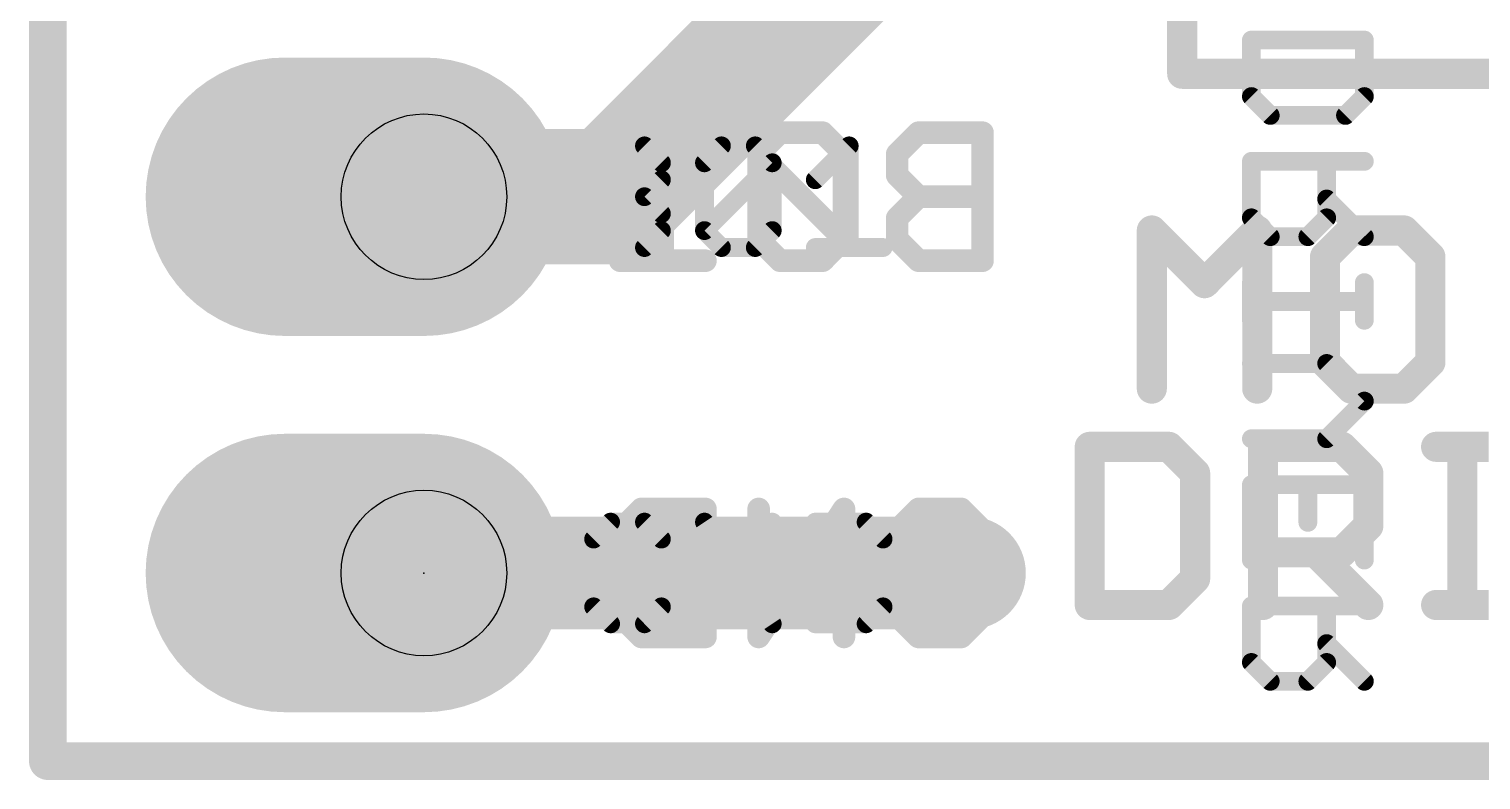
# Model space of a CAD drawing. Extents: x -39 to 68, y -16 to 20.
# Drawn here: x -0.13 to 9.68, y -0.13 to 4.94 of the extents above; entities that cross this region are included whole.
import ezdxf

# ---------------------------------------------------------------- set-up
doc = ezdxf.new("R2010")
doc.units = 0
for name, color, linetype in [('1', 12, 'CONTINUOUS'), ('16', 132, 'CONTINUOUS'), ('17', 110, 'CONTINUOUS'), ('20', 53, 'CONTINUOUS'), ('21', 41, 'CONTINUOUS'), ('22', 40, 'CONTINUOUS'), ('23', 53, 'CONTINUOUS')]:
    doc.layers.add(name, color=color, linetype=linetype)

# ---------------------------------------------------------------- blocks, each defined once
blk = doc.blocks.new('ROUNDP')
at = {"const_width": 0.5}
blk.add_lwpolyline([(0, -0.25, 1), (0, 0.25, 1), (0, -0.25)], format="xyb", dxfattribs=at)

msp = doc.modelspace()

# ---------------------------------------------------------------- linework, layer by layer
at = {"layer": '1'}
for points, const_width in [([(0, 20.32), (0, 0)], 0.254), ([(3.81, 3.81), (5.6388, 5.6388)], 0.9144), ([(2.54, 3.81), (3.81, 3.81)], 0.9144), ([(2.54, 1.27), (6.223, 1.27)], 0.762), ([(0, 0), (20.32, 0)], 0.254)]:
    msp.add_lwpolyline(points, dxfattribs=dict(at, const_width=const_width))
for points, const_width in [([(2.54, 4.0386, 1), (2.54, 3.5814)], 0.4572), ([(3.81, 3.5814, 1), (3.81, 4.0386)], 0.4572), ([(3.6484, 3.9716, 1), (3.9716, 3.6484)], 0.4572), ([(2.54, 1.4605, 1), (2.54, 1.0795)], 0.381), ([(6.223, 1.0795, 1), (6.223, 1.4605)], 0.381), ([(0, 0.0635, 1), (0, -0.0635)], 0.127), ([(-0.0635, 0, 1), (0.0635, 0)], 0.127)]:
    msp.add_lwpolyline(points, format="xyb", dxfattribs=dict(at, const_width=const_width))
at = {"layer": '16'}
for points, const_width in [([(0, 20.32), (0, 0)], 0.254), ([(2.54, 1.27), (6.223, 1.27)], 0.762), ([(0, 0), (20.32, 0)], 0.254)]:
    msp.add_lwpolyline(points, dxfattribs=dict(at, const_width=const_width))
for points, const_width in [([(2.54, 1.4605, 1), (2.54, 1.0795)], 0.381), ([(6.223, 1.0795, 1), (6.223, 1.4605)], 0.381), ([(0, 0.0635, 1), (0, -0.0635)], 0.127), ([(-0.0635, 0, 1), (0.0635, 0)], 0.127)]:
    msp.add_lwpolyline(points, format="xyb", dxfattribs=dict(at, const_width=const_width))
at = {"layer": '17', "const_width": 1.8796}
for points in [[(2.54, 3.81), (1.6002, 3.81)], [(2.54, 1.27), (1.6002, 1.27)]]:
    msp.add_lwpolyline(points, dxfattribs=at)
at = {"layer": '17', "const_width": 0.9398}
for points in [[(1.6002, 4.2799, 1), (1.6002, 3.3401)], [(2.54, 3.3401, 1), (2.54, 4.2799)], [(1.6002, 1.7399, 1), (1.6002, 0.8001)], [(2.54, 0.8001, 1), (2.54, 1.7399)]]:
    msp.add_lwpolyline(points, format="xyb", dxfattribs=at)
at = {"layer": '20', "const_width": 0.2032}
for points in [[(0, 20.32), (0, 0)], [(0, 0), (20.32, 0)]]:
    msp.add_lwpolyline(points, dxfattribs=at)
at = {"layer": '20', "const_width": 0.1016}
for points in [[(0, 0.0508, 1), (0, -0.0508)], [(-0.0508, 0, 1), (0.0508, 0)]]:
    msp.add_lwpolyline(points, format="xyb", dxfattribs=at)
at = {"layer": '20'}
for centre in [(2.54, 3.81), (2.54, 1.27)]:
    msp.add_circle(centre, 0.5588, dxfattribs=at)
at = {"layer": '21'}
for points, const_width in [([(7.66, 4.64), (7.66, 13.14)], 0.2032), ([(12.66, 4.64), (7.66, 4.64)], 0.2032), ([(3.6857, 3.4671), (3.6857, 4.1535)], 0.127), ([(3.6857, 4.1535), (4.0288, 4.1535)], 0.127), ([(4.0288, 4.1535), (4.1432, 4.0391)], 0.127), ([(4.4341, 4.0391), (4.5485, 4.1535)], 0.127), ([(4.5485, 4.1535), (4.7773, 4.1535)], 0.127), ([(4.7773, 4.1535), (4.8917, 4.0391)], 0.127), ([(5.1825, 3.9247), (5.4113, 4.1535)], 0.127), ([(5.4113, 4.1535), (5.4113, 3.4671)], 0.127), ([(4.1432, 4.0391), (4.1432, 3.9247)], 0.127), ([(4.4341, 3.5815), (4.4341, 4.0391)], 0.127), ([(4.4341, 3.5815), (4.8917, 4.0391)], 0.127), ([(4.8917, 4.0391), (4.8917, 3.5815)], 0.127), ([(4.1432, 3.9247), (4.0288, 3.8103)], 0.127), ([(3.6857, 3.8103), (4.0288, 3.8103)], 0.127), ([(4.0288, 3.8103), (4.1432, 3.6959)], 0.127), ([(4.1432, 3.6959), (4.1432, 3.5815)], 0.127), ([(4.1432, 3.5815), (4.0288, 3.4671)], 0.127), ([(4.5485, 3.4671), (4.4341, 3.5815)], 0.127), ([(4.8917, 3.5815), (4.7773, 3.4671)], 0.127), ([(7.4549, 2.5146), (7.4549, 3.5823)], 0.2032), ([(7.4549, 3.5823), (7.8108, 3.2264)], 0.2032), ([(7.8108, 3.2264), (8.1667, 3.5823)], 0.2032), ([(8.1667, 3.5823), (8.1667, 2.5146)], 0.2032), ([(8.8022, 3.5823), (8.6243, 3.4044)], 0.2032), ([(9.1582, 3.5823), (8.8022, 3.5823)], 0.2032), ([(9.3361, 3.4044), (9.1582, 3.5823)], 0.2032), ([(4.0288, 3.4671), (3.6857, 3.4671)], 0.127), ([(4.7773, 3.4671), (4.5485, 3.4671)], 0.127), ([(5.1825, 3.4671), (5.6401, 3.4671)], 0.127), ([(8.6243, 3.4044), (8.6243, 2.6926)], 0.2032), ([(9.3361, 2.6926), (9.3361, 3.4044)], 0.2032), ([(8.6243, 2.6926), (8.8022, 2.5146)], 0.2032), ([(9.1582, 2.5146), (9.3361, 2.6926)], 0.2032), ([(8.8022, 2.5146), (9.1582, 2.5146)], 0.2032), ([(7.0358, 2.1218), (7.0358, 1.0541)], 0.2032), ([(7.5697, 2.1218), (7.0358, 2.1218)], 0.2032), ([(7.7476, 1.9439), (7.5697, 2.1218)], 0.2032), ([(8.2052, 1.0541), (8.2052, 2.1218)], 0.2032), ([(8.2052, 2.1218), (8.7391, 2.1218)], 0.2032), ([(8.7391, 2.1218), (8.917, 1.9439)], 0.2032), ([(9.3746, 2.1218), (9.7305, 2.1218)], 0.2032), ([(9.5525, 1.0541), (9.5525, 2.1218)], 0.2032), ([(7.7476, 1.2321), (7.7476, 1.9439)], 0.2032), ([(8.917, 1.9439), (8.917, 1.588)], 0.2032), ([(3.8001, 1.6135), (3.6857, 1.4991)], 0.127), ([(4.0288, 1.6135), (3.8001, 1.6135)], 0.127), ([(4.1432, 1.4991), (4.0288, 1.6135)], 0.127), ([(4.4341, 0.9271), (4.4341, 1.6135)], 0.127), ([(4.4341, 1.6135), (4.8917, 0.9271)], 0.127), ([(4.8917, 0.9271), (4.8917, 1.6135)], 0.127), ([(5.1825, 1.6135), (5.1825, 0.9271)], 0.127), ([(5.5257, 1.6135), (5.1825, 1.6135)], 0.127), ([(5.6401, 1.4991), (5.5257, 1.6135)], 0.127), ([(8.917, 1.588), (8.7391, 1.41)], 0.2032), ([(3.6857, 1.4991), (3.6857, 1.0415)], 0.127), ([(5.6401, 1.0415), (5.6401, 1.4991)], 0.127), ([(8.7391, 1.41), (8.2052, 1.41)], 0.2032), ([(8.5611, 1.41), (8.917, 1.0541)], 0.2032), ([(4.1432, 1.2703), (3.9144, 1.2703)], 0.127), ([(4.1432, 1.0415), (4.1432, 1.2703)], 0.127), ([(7.5697, 1.0541), (7.7476, 1.2321)], 0.2032), ([(3.6857, 1.0415), (3.8001, 0.9271)], 0.127), ([(4.0288, 0.9271), (4.1432, 1.0415)], 0.127), ([(5.5257, 0.9271), (5.6401, 1.0415)], 0.127), ([(7.0358, 1.0541), (7.5697, 1.0541)], 0.2032), ([(9.3746, 1.0541), (9.7305, 1.0541)], 0.2032), ([(3.8001, 0.9271), (4.0288, 0.9271)], 0.127), ([(5.1825, 0.9271), (5.5257, 0.9271)], 0.127)]:
    msp.add_lwpolyline(points, dxfattribs=dict(at, const_width=const_width))
for points, const_width in [([(7.66, 4.6908, 1), (7.66, 4.5892)], 0.1016), ([(7.6092, 4.64, 1), (7.7108, 4.64)], 0.1016), ([(3.7174, 4.1535, 1), (3.6539, 4.1535)], 0.0635), ([(3.6857, 4.1852, 1), (3.6857, 4.1217)], 0.0635), ([(4.0513, 4.1759, 1), (4.0064, 4.131)], 0.0635), ([(4.0288, 4.1217, 1), (4.0288, 4.1852)], 0.0635), ([(4.5485, 4.1852, 1), (4.5485, 4.1217)], 0.0635), ([(4.5709, 4.131, 1), (4.526, 4.1759)], 0.0635), ([(4.7997, 4.1759, 1), (4.7548, 4.131)], 0.0635), ([(4.7773, 4.1217, 1), (4.7773, 4.1852)], 0.0635), ([(5.443, 4.1535, 1), (5.3795, 4.1535)], 0.0635), ([(5.4337, 4.131, 1), (5.3888, 4.1759)], 0.0635), ([(4.175, 4.0391, 1), (4.1115, 4.0391)], 0.0635), ([(4.1208, 4.0166, 1), (4.1657, 4.0615)], 0.0635), ([(4.4658, 4.0391, 1), (4.4023, 4.0391)], 0.0635), ([(4.4116, 4.0615, 1), (4.4565, 4.0166)], 0.0635), ([(4.9234, 4.0391, 1), (4.8599, 4.0391)], 0.0635), ([(4.9141, 4.0166, 1), (4.8692, 4.0615)], 0.0635), ([(4.8692, 4.0166, 1), (4.9141, 4.0615)], 0.0635), ([(4.1115, 3.9247, 1), (4.175, 3.9247)], 0.0635), ([(4.1657, 3.9022, 1), (4.1208, 3.9471)], 0.0635), ([(5.16, 3.9471, 1), (5.2049, 3.9022)], 0.0635), ([(3.6857, 3.842, 1), (3.6857, 3.7785)], 0.0635), ([(4.0513, 3.8327, 1), (4.0064, 3.7878)], 0.0635), ([(4.0064, 3.8327, 1), (4.0513, 3.7878)], 0.0635), ([(4.0288, 3.7785, 1), (4.0288, 3.842)], 0.0635), ([(4.175, 3.6959, 1), (4.1115, 3.6959)], 0.0635), ([(4.1208, 3.6734, 1), (4.1657, 3.7183)], 0.0635), ([(4.1657, 3.559, 1), (4.1208, 3.6039)], 0.0635), ([(4.4565, 3.6039, 1), (4.4116, 3.559)], 0.0635), ([(4.4116, 3.6039, 1), (4.4565, 3.559)], 0.0635), ([(4.9141, 3.559, 1), (4.8692, 3.6039)], 0.0635), ([(7.5057, 3.5823, 1), (7.4041, 3.5823)], 0.1016), ([(7.4908, 3.6182, 1), (7.419, 3.5464)], 0.1016), ([(8.2175, 3.5823, 1), (8.1159, 3.5823)], 0.1016), ([(8.2026, 3.5464, 1), (8.1308, 3.6182)], 0.1016), ([(8.8022, 3.6331, 1), (8.8022, 3.5315)], 0.1016), ([(8.8382, 3.5464, 1), (8.7663, 3.6182)], 0.1016), ([(9.1941, 3.6182, 1), (9.1222, 3.5464)], 0.1016), ([(9.1582, 3.5315, 1), (9.1582, 3.6331)], 0.1016), ([(3.6857, 3.4989, 1), (3.6857, 3.4354)], 0.0635), ([(4.0288, 3.4354, 1), (4.0288, 3.4989)], 0.0635), ([(4.1115, 3.5815, 1), (4.175, 3.5815)], 0.0635), ([(4.4023, 3.5815, 1), (4.4658, 3.5815)], 0.0635), ([(4.5485, 3.4989, 1), (4.5485, 3.4354)], 0.0635), ([(4.7773, 3.4354, 1), (4.7773, 3.4989)], 0.0635), ([(4.8599, 3.5815, 1), (4.9234, 3.5815)], 0.0635), ([(5.1825, 3.4989, 1), (5.1825, 3.4354)], 0.0635), ([(5.6401, 3.4354, 1), (5.6401, 3.4989)], 0.0635), ([(3.6539, 3.4671, 1), (3.7174, 3.4671)], 0.0635), ([(4.0064, 3.4896, 1), (4.0513, 3.4446)], 0.0635), ([(4.526, 3.4446, 1), (4.5709, 3.4896)], 0.0635), ([(4.7548, 3.4896, 1), (4.7997, 3.4446)], 0.0635), ([(5.3795, 3.4671, 1), (5.443, 3.4671)], 0.0635), ([(8.6751, 3.4044, 1), (8.5735, 3.4044)], 0.1016), ([(8.5884, 3.4403, 1), (8.6602, 3.3684)], 0.1016), ([(9.3869, 3.4044, 1), (9.2853, 3.4044)], 0.1016), ([(9.3002, 3.3684, 1), (9.372, 3.4403)], 0.1016), ([(7.7749, 3.2623, 1), (7.8467, 3.1905)], 0.1016), ([(7.7749, 3.1905, 1), (7.8467, 3.2623)], 0.1016), ([(8.6602, 2.7285, 1), (8.5884, 2.6566)], 0.1016), ([(9.372, 2.6566, 1), (9.3002, 2.7285)], 0.1016), ([(8.5735, 2.6926, 1), (8.6751, 2.6926)], 0.1016), ([(9.2853, 2.6926, 1), (9.3869, 2.6926)], 0.1016), ([(7.4041, 2.5146, 1), (7.5057, 2.5146)], 0.1016), ([(8.1159, 2.5146, 1), (8.2175, 2.5146)], 0.1016), ([(8.8022, 2.5654, 1), (8.8022, 2.4638)], 0.1016), ([(8.7663, 2.4787, 1), (8.8382, 2.5505)], 0.1016), ([(9.1222, 2.5505, 1), (9.1941, 2.4787)], 0.1016), ([(9.1582, 2.4638, 1), (9.1582, 2.5654)], 0.1016), ([(7.0866, 2.1218, 1), (6.985, 2.1218)], 0.1016), ([(7.0358, 2.1726, 1), (7.0358, 2.071)], 0.1016), ([(7.6056, 2.1577, 1), (7.5337, 2.0859)], 0.1016), ([(7.5697, 2.071, 1), (7.5697, 2.1726)], 0.1016), ([(8.256, 2.1218, 1), (8.1544, 2.1218)], 0.1016), ([(8.2052, 2.1726, 1), (8.2052, 2.071)], 0.1016), ([(8.775, 2.1577, 1), (8.7031, 2.0859)], 0.1016), ([(8.7391, 2.071, 1), (8.7391, 2.1726)], 0.1016), ([(9.3746, 2.1726, 1), (9.3746, 2.071)], 0.1016), ([(9.6033, 2.1218, 1), (9.5017, 2.1218)], 0.1016), ([(7.7984, 1.9439, 1), (7.6968, 1.9439)], 0.1016), ([(7.7117, 1.9079, 1), (7.7835, 1.9798)], 0.1016), ([(8.9678, 1.9439, 1), (8.8662, 1.9439)], 0.1016), ([(8.8811, 1.9079, 1), (8.9529, 1.9798)], 0.1016), ([(3.8001, 1.6452, 1), (3.8001, 1.5817)], 0.0635), ([(3.8225, 1.591, 1), (3.7776, 1.6359)], 0.0635), ([(4.0513, 1.6359, 1), (4.0064, 1.591)], 0.0635), ([(4.0288, 1.5817, 1), (4.0288, 1.6452)], 0.0635), ([(4.4658, 1.6135, 1), (4.4023, 1.6135)], 0.0635), ([(4.4605, 1.6311, 1), (4.4077, 1.5959)], 0.0635), ([(4.9234, 1.6135, 1), (4.8599, 1.6135)], 0.0635), ([(5.2142, 1.6135, 1), (5.1507, 1.6135)], 0.0635), ([(5.1825, 1.6452, 1), (5.1825, 1.5817)], 0.0635), ([(5.5481, 1.6359, 1), (5.5032, 1.591)], 0.0635), ([(5.5257, 1.5817, 1), (5.5257, 1.6452)], 0.0635), ([(8.9529, 1.552, 1), (8.8811, 1.6239)], 0.1016), ([(8.8662, 1.588, 1), (8.9678, 1.588)], 0.1016), ([(3.7174, 1.4991, 1), (3.6539, 1.4991)], 0.0635), ([(3.6632, 1.5215, 1), (3.7081, 1.4766)], 0.0635), ([(4.1208, 1.4766, 1), (4.1657, 1.5215)], 0.0635), ([(5.6718, 1.4991, 1), (5.6083, 1.4991)], 0.0635), ([(5.6176, 1.4766, 1), (5.6625, 1.5215)], 0.0635), ([(8.2052, 1.4608, 1), (8.2052, 1.3592)], 0.1016), ([(8.597, 1.4459, 1), (8.5252, 1.3741)], 0.1016), ([(8.7031, 1.4459, 1), (8.775, 1.3741)], 0.1016), ([(8.7391, 1.3592, 1), (8.7391, 1.4608)], 0.1016), ([(3.9144, 1.302, 1), (3.9144, 1.2385)], 0.0635), ([(4.175, 1.2703, 1), (4.1115, 1.2703)], 0.0635), ([(4.1432, 1.2385, 1), (4.1432, 1.302)], 0.0635), ([(7.6968, 1.2321, 1), (7.7984, 1.2321)], 0.1016), ([(7.7835, 1.1961, 1), (7.7117, 1.268)], 0.1016), ([(3.7081, 1.0639, 1), (3.6632, 1.019)], 0.0635), ([(4.1657, 1.019, 1), (4.1208, 1.0639)], 0.0635), ([(5.6625, 1.019, 1), (5.6176, 1.0639)], 0.0635), ([(7.0358, 1.1049, 1), (7.0358, 1.0033)], 0.1016), ([(6.985, 1.0541, 1), (7.0866, 1.0541)], 0.1016), ([(7.5337, 1.09, 1), (7.6056, 1.0182)], 0.1016), ([(7.5697, 1.0033, 1), (7.5697, 1.1049)], 0.1016), ([(8.1544, 1.0541, 1), (8.256, 1.0541)], 0.1016), ([(8.8811, 1.0182, 1), (8.9529, 1.09)], 0.1016), ([(9.3746, 1.1049, 1), (9.3746, 1.0033)], 0.1016), ([(9.5017, 1.0541, 1), (9.6033, 1.0541)], 0.1016), ([(3.6539, 1.0415, 1), (3.7174, 1.0415)], 0.0635), ([(3.8001, 0.9588, 1), (3.8001, 0.8954)], 0.0635), ([(3.7776, 0.9046, 1), (3.8225, 0.9496)], 0.0635), ([(4.0064, 0.9496, 1), (4.0513, 0.9046)], 0.0635), ([(4.0288, 0.8954, 1), (4.0288, 0.9588)], 0.0635), ([(4.1115, 1.0415, 1), (4.175, 1.0415)], 0.0635), ([(5.1825, 0.9588, 1), (5.1825, 0.8954)], 0.0635), ([(5.5032, 0.9496, 1), (5.5481, 0.9046)], 0.0635), ([(5.5257, 0.8954, 1), (5.5257, 0.9588)], 0.0635), ([(5.6083, 1.0415, 1), (5.6718, 1.0415)], 0.0635), ([(4.4023, 0.9271, 1), (4.4658, 0.9271)], 0.0635), ([(4.8599, 0.9271, 1), (4.9234, 0.9271)], 0.0635), ([(4.8652, 0.9095, 1), (4.9181, 0.9447)], 0.0635), ([(5.1507, 0.9271, 1), (5.2142, 0.9271)], 0.0635)]:
    msp.add_lwpolyline(points, format="xyb", dxfattribs=dict(at, const_width=const_width))
at = {"layer": '22'}
for points, const_width in [([(8.1273, 4.8675), (8.89, 4.8675)], 0.127), ([(8.1273, 4.4862), (8.1273, 4.8675)], 0.127), ([(8.89, 4.8675), (8.89, 4.4862)], 0.127), ([(8.2545, 4.3591), (8.1273, 4.4862)], 0.127), ([(8.89, 4.4862), (8.7629, 4.3591)], 0.127), ([(8.7629, 4.3591), (8.2545, 4.3591)], 0.127), ([(4.4407, 3.9544), (4.1526, 4.2425)], 0.1524), ([(4.1526, 4.2425), (4.1526, 3.3782)], 0.1524), ([(4.9441, 4.2425), (4.8, 4.0985)], 0.1524), ([(5.2322, 4.2425), (4.9441, 4.2425)], 0.1524), ([(5.3762, 4.0985), (5.2322, 4.2425)], 0.1524), ([(5.8796, 4.2425), (5.7355, 4.0985)], 0.1524), ([(6.3118, 4.2425), (5.8796, 4.2425)], 0.1524), ([(6.3118, 3.3782), (6.3118, 4.2425)], 0.1524), ([(4.8, 4.0985), (4.8, 3.5223)], 0.1524), ([(5.3762, 3.5223), (4.8, 4.0985)], 0.1524), ([(5.3762, 3.5223), (5.3762, 4.0985)], 0.1524), ([(5.7355, 4.0985), (5.7355, 3.9544)], 0.1524), ([(5.7355, 3.9544), (5.8796, 3.8104)], 0.1524), ([(8.89, 4.049), (8.1273, 4.049)], 0.127), ([(8.1273, 4.049), (8.1273, 3.6676)], 0.127), ([(8.6358, 3.6676), (8.6358, 4.049)], 0.127), ([(5.8796, 3.8104), (5.7355, 3.6663)], 0.1524), ([(6.3118, 3.8104), (5.8796, 3.8104)], 0.1524), ([(8.6358, 3.7947), (8.89, 3.5405)], 0.127), ([(5.7355, 3.6663), (5.7355, 3.5223)], 0.1524), ([(8.1273, 3.6676), (8.2545, 3.5405)], 0.127), ([(8.5087, 3.5405), (8.6358, 3.6676)], 0.127), ([(4.8, 3.5223), (4.9441, 3.3782)], 0.1524), ([(5.2322, 3.3782), (5.3762, 3.5223)], 0.1524), ([(5.7355, 3.5223), (5.8796, 3.3782)], 0.1524), ([(8.2545, 3.5405), (8.5087, 3.5405)], 0.127), ([(4.4407, 3.3782), (3.8645, 3.3782)], 0.1524), ([(4.9441, 3.3782), (5.2322, 3.3782)], 0.1524), ([(5.8796, 3.3782), (6.3118, 3.3782)], 0.1524), ([(8.1273, 3.2304), (8.1273, 2.9762)], 0.127), ([(8.89, 3.2304), (8.89, 2.9762)], 0.127), ([(8.89, 3.1033), (8.1273, 3.1033)], 0.127), ([(8.1273, 2.6847), (8.6358, 2.6847)], 0.127), ([(8.6358, 2.6847), (8.89, 2.4304)], 0.127), ([(8.89, 2.4304), (8.6358, 2.1762)], 0.127), ([(8.6358, 2.1762), (8.1273, 2.1762)], 0.127), ([(8.1273, 1.3576), (8.1273, 1.8661)], 0.127), ([(8.1273, 1.8661), (8.89, 1.8661)], 0.127), ([(8.5087, 1.8661), (8.5087, 1.6119)], 0.127), ([(8.89, 1.8661), (8.89, 1.3576)], 0.127), ([(3.8645, 1.5585), (4.0086, 1.7025)], 0.1524), ([(4.0086, 1.7025), (4.4407, 1.7025)], 0.1524), ([(4.4407, 1.7025), (4.4407, 0.8382)], 0.1524), ([(5.3762, 1.7025), (4.8, 0.8382)], 0.1524), ([(4.8, 0.8382), (4.8, 1.7025)], 0.1524), ([(5.3762, 0.8382), (5.3762, 1.7025)], 0.1524), ([(5.7355, 1.5585), (5.8796, 1.7025)], 0.1524), ([(5.8796, 1.7025), (6.1677, 1.7025)], 0.1524), ([(6.1677, 1.7025), (6.3118, 1.5585)], 0.1524), ([(3.8645, 0.9823), (3.8645, 1.5585)], 0.1524), ([(6.3118, 1.5585), (6.3118, 0.9823)], 0.1524), ([(5.7355, 0.9823), (5.7355, 1.2704)], 0.1524), ([(5.7355, 1.2704), (6.0236, 1.2704)], 0.1524), ([(8.89, 1.0475), (8.1273, 1.0475)], 0.127), ([(8.1273, 1.0475), (8.1273, 0.6662)], 0.127), ([(8.6358, 0.6662), (8.6358, 1.0475)], 0.127), ([(4.0086, 0.8382), (3.8645, 0.9823)], 0.1524), ([(5.8796, 0.8382), (5.7355, 0.9823)], 0.1524), ([(6.3118, 0.9823), (6.1677, 0.8382)], 0.1524), ([(4.4407, 0.8382), (4.0086, 0.8382)], 0.1524), ([(6.1677, 0.8382), (5.8796, 0.8382)], 0.1524), ([(8.6358, 0.7933), (8.89, 0.5391)], 0.127), ([(8.1273, 0.6662), (8.2545, 0.5391)], 0.127), ([(8.5087, 0.5391), (8.6358, 0.6662)], 0.127), ([(8.2545, 0.5391), (8.5087, 0.5391)], 0.127)]:
    msp.add_lwpolyline(points, dxfattribs=dict(at, const_width=const_width))
for points, const_width in [([(8.1273, 4.8993, 1), (8.1273, 4.8358)], 0.0635), ([(8.1591, 4.8675, 1), (8.0956, 4.8675)], 0.0635), ([(8.9218, 4.8675, 1), (8.8582, 4.8675)], 0.0635), ([(8.89, 4.8358, 1), (8.89, 4.8993)], 0.0635), ([(8.0956, 4.4862, 1), (8.1591, 4.4862)], 0.0635), ([(8.1498, 4.5087, 1), (8.1049, 4.4638)], 0.0635), ([(8.8582, 4.4862, 1), (8.9218, 4.4862)], 0.0635), ([(8.9125, 4.4638, 1), (8.8675, 4.5087)], 0.0635), ([(8.2545, 4.3908, 1), (8.2545, 4.3273)], 0.0635), ([(8.232, 4.3366, 1), (8.2769, 4.3815)], 0.0635), ([(8.7404, 4.3815, 1), (8.7853, 4.3366)], 0.0635), ([(8.7629, 4.3273, 1), (8.7629, 4.3908)], 0.0635), ([(4.1795, 4.2695, 1), (4.1257, 4.2156)], 0.0762), ([(4.1907, 4.2425, 1), (4.1145, 4.2425)], 0.0762), ([(4.9441, 4.2806, 1), (4.9441, 4.2044)], 0.0762), ([(4.971, 4.2156, 1), (4.9171, 4.2695)], 0.0762), ([(5.2591, 4.2695, 1), (5.2052, 4.2156)], 0.0762), ([(5.2322, 4.2044, 1), (5.2322, 4.2806)], 0.0762), ([(5.8796, 4.2806, 1), (5.8796, 4.2044)], 0.0762), ([(5.9065, 4.2156, 1), (5.8526, 4.2695)], 0.0762), ([(6.3499, 4.2425, 1), (6.2737, 4.2425)], 0.0762), ([(6.3118, 4.2044, 1), (6.3118, 4.2806)], 0.0762), ([(4.8381, 4.0985, 1), (4.7619, 4.0985)], 0.0762), ([(4.827, 4.1254, 1), (4.7731, 4.0715)], 0.0762), ([(4.7731, 4.1254, 1), (4.827, 4.0715)], 0.0762), ([(5.4143, 4.0985, 1), (5.3381, 4.0985)], 0.0762), ([(5.3493, 4.0715, 1), (5.4032, 4.1254)], 0.0762), ([(5.7736, 4.0985, 1), (5.6974, 4.0985)], 0.0762), ([(5.7086, 4.1254, 1), (5.7625, 4.0715)], 0.0762), ([(5.7625, 3.9814, 1), (5.7086, 3.9275)], 0.0762), ([(8.1591, 4.049, 1), (8.0956, 4.049)], 0.0635), ([(8.1273, 4.0807, 1), (8.1273, 4.0172)], 0.0635), ([(8.6675, 4.049, 1), (8.604, 4.049)], 0.0635), ([(8.89, 4.0172, 1), (8.89, 4.0807)], 0.0635), ([(4.4138, 3.9275, 1), (4.4677, 3.9814)], 0.0762), ([(5.6974, 3.9544, 1), (5.7736, 3.9544)], 0.0762), ([(5.8796, 3.8485, 1), (5.8796, 3.7723)], 0.0762), ([(5.9065, 3.7834, 1), (5.8526, 3.8373)], 0.0762), ([(5.8526, 3.7834, 1), (5.9065, 3.8373)], 0.0762), ([(6.3118, 3.7723, 1), (6.3118, 3.8485)], 0.0762), ([(8.6582, 3.8172, 1), (8.6133, 3.7723)], 0.0635), ([(5.7736, 3.6663, 1), (5.6974, 3.6663)], 0.0762), ([(5.7086, 3.6933, 1), (5.7625, 3.6394)], 0.0762), ([(8.1498, 3.6901, 1), (8.1049, 3.6452)], 0.0635), ([(8.6582, 3.6452, 1), (8.6133, 3.6901)], 0.0635), ([(8.0956, 3.6676, 1), (8.1591, 3.6676)], 0.0635), ([(8.604, 3.6676, 1), (8.6675, 3.6676)], 0.0635), ([(4.827, 3.5492, 1), (4.7731, 3.4953)], 0.0762), ([(4.7619, 3.5223, 1), (4.8381, 3.5223)], 0.0762), ([(5.3381, 3.5223, 1), (5.4143, 3.5223)], 0.0762), ([(5.4032, 3.4953, 1), (5.3493, 3.5492)], 0.0762), ([(5.3493, 3.4953, 1), (5.4032, 3.5492)], 0.0762), ([(5.7625, 3.5492, 1), (5.7086, 3.4953)], 0.0762), ([(5.6974, 3.5223, 1), (5.7736, 3.5223)], 0.0762), ([(8.2545, 3.5723, 1), (8.2545, 3.5088)], 0.0635), ([(8.232, 3.5181, 1), (8.2769, 3.563)], 0.0635), ([(8.4862, 3.563, 1), (8.5311, 3.5181)], 0.0635), ([(8.5087, 3.5088, 1), (8.5087, 3.5723)], 0.0635), ([(8.8675, 3.5181, 1), (8.9125, 3.563)], 0.0635), ([(3.8645, 3.4163, 1), (3.8645, 3.3401)], 0.0762), ([(4.4407, 3.3401, 1), (4.4407, 3.4163)], 0.0762), ([(4.9441, 3.4163, 1), (4.9441, 3.3401)], 0.0762), ([(4.9171, 3.3513, 1), (4.971, 3.4051)], 0.0762), ([(5.2052, 3.4051, 1), (5.2591, 3.3513)], 0.0762), ([(5.2322, 3.3401, 1), (5.2322, 3.4163)], 0.0762), ([(5.8796, 3.4163, 1), (5.8796, 3.3401)], 0.0762), ([(5.8526, 3.3513, 1), (5.9065, 3.4051)], 0.0762), ([(6.3118, 3.3401, 1), (6.3118, 3.4163)], 0.0762), ([(4.1145, 3.3782, 1), (4.1907, 3.3782)], 0.0762), ([(6.2737, 3.3782, 1), (6.3499, 3.3782)], 0.0762), ([(8.1591, 3.2304, 1), (8.0956, 3.2304)], 0.0635), ([(8.9218, 3.2304, 1), (8.8582, 3.2304)], 0.0635), ([(8.1273, 3.135, 1), (8.1273, 3.0715)], 0.0635), ([(8.89, 3.0715, 1), (8.89, 3.135)], 0.0635), ([(8.0956, 2.9762, 1), (8.1591, 2.9762)], 0.0635), ([(8.8582, 2.9762, 1), (8.9218, 2.9762)], 0.0635), ([(8.1273, 2.7164, 1), (8.1273, 2.6529)], 0.0635), ([(8.6582, 2.7071, 1), (8.6133, 2.6622)], 0.0635), ([(8.6358, 2.6529, 1), (8.6358, 2.7164)], 0.0635), ([(8.9125, 2.408, 1), (8.8675, 2.4529)], 0.0635), ([(8.8675, 2.408, 1), (8.9125, 2.4529)], 0.0635), ([(8.1273, 2.208, 1), (8.1273, 2.1445)], 0.0635), ([(8.6133, 2.1987, 1), (8.6582, 2.1538)], 0.0635), ([(8.6358, 2.1445, 1), (8.6358, 2.208)], 0.0635), ([(8.1591, 1.8661, 1), (8.0956, 1.8661)], 0.0635), ([(8.1273, 1.8978, 1), (8.1273, 1.8343)], 0.0635), ([(8.5404, 1.8661, 1), (8.4769, 1.8661)], 0.0635), ([(8.9218, 1.8661, 1), (8.8582, 1.8661)], 0.0635), ([(8.89, 1.8343, 1), (8.89, 1.8978)], 0.0635), ([(4.0086, 1.7406, 1), (4.0086, 1.6644)], 0.0762), ([(4.0355, 1.6756, 1), (3.9816, 1.7295)], 0.0762), ([(4.4788, 1.7025, 1), (4.4026, 1.7025)], 0.0762), ([(4.4407, 1.6644, 1), (4.4407, 1.7406)], 0.0762), ([(4.8381, 1.7025, 1), (4.7619, 1.7025)], 0.0762), ([(5.4143, 1.7025, 1), (5.3381, 1.7025)], 0.0762), ([(5.4079, 1.6814, 1), (5.3445, 1.7237)], 0.0762), ([(5.8796, 1.7406, 1), (5.8796, 1.6644)], 0.0762), ([(5.9065, 1.6756, 1), (5.8526, 1.7295)], 0.0762), ([(6.1946, 1.7295, 1), (6.1408, 1.6756)], 0.0762), ([(6.1677, 1.6644, 1), (6.1677, 1.7406)], 0.0762), ([(3.9026, 1.5585, 1), (3.8264, 1.5585)], 0.0762), ([(3.8376, 1.5854, 1), (3.8914, 1.5315)], 0.0762), ([(5.7086, 1.5854, 1), (5.7625, 1.5315)], 0.0762), ([(6.3499, 1.5585, 1), (6.2737, 1.5585)], 0.0762), ([(6.2848, 1.5315, 1), (6.3387, 1.5854)], 0.0762), ([(8.4769, 1.6119, 1), (8.5404, 1.6119)], 0.0635), ([(8.0956, 1.3576, 1), (8.1591, 1.3576)], 0.0635), ([(8.8582, 1.3576, 1), (8.9218, 1.3576)], 0.0635), ([(5.7736, 1.2704, 1), (5.6974, 1.2704)], 0.0762), ([(5.7355, 1.3085, 1), (5.7355, 1.2323)], 0.0762), ([(6.0236, 1.2323, 1), (6.0236, 1.3085)], 0.0762), ([(8.1273, 1.0793, 1), (8.1273, 1.0158)], 0.0635), ([(8.1591, 1.0475, 1), (8.0956, 1.0475)], 0.0635), ([(8.6675, 1.0475, 1), (8.604, 1.0475)], 0.0635), ([(8.89, 1.0158, 1), (8.89, 1.0793)], 0.0635), ([(3.8914, 1.0092, 1), (3.8376, 0.9553)], 0.0762), ([(3.8264, 0.9823, 1), (3.9026, 0.9823)], 0.0762), ([(5.7625, 1.0092, 1), (5.7086, 0.9553)], 0.0762), ([(5.6974, 0.9823, 1), (5.7736, 0.9823)], 0.0762), ([(6.2737, 0.9823, 1), (6.3499, 0.9823)], 0.0762), ([(6.3387, 0.9553, 1), (6.2848, 1.0092)], 0.0762), ([(4.0086, 0.8763, 1), (4.0086, 0.8001)], 0.0762), ([(3.9816, 0.8113, 1), (4.0355, 0.8651)], 0.0762), ([(4.4407, 0.8001, 1), (4.4407, 0.8763)], 0.0762), ([(4.7683, 0.8593, 1), (4.8317, 0.8171)], 0.0762), ([(5.8796, 0.8763, 1), (5.8796, 0.8001)], 0.0762), ([(5.8526, 0.8113, 1), (5.9065, 0.8651)], 0.0762), ([(6.1408, 0.8651, 1), (6.1946, 0.8113)], 0.0762), ([(6.1677, 0.8001, 1), (6.1677, 0.8763)], 0.0762), ([(4.4026, 0.8382, 1), (4.4788, 0.8382)], 0.0762), ([(4.7619, 0.8382, 1), (4.8381, 0.8382)], 0.0762), ([(5.3381, 0.8382, 1), (5.4143, 0.8382)], 0.0762), ([(8.6582, 0.8157, 1), (8.6133, 0.7708)], 0.0635), ([(8.0956, 0.6662, 1), (8.1591, 0.6662)], 0.0635), ([(8.1498, 0.6886, 1), (8.1049, 0.6437)], 0.0635), ([(8.604, 0.6662, 1), (8.6675, 0.6662)], 0.0635), ([(8.6582, 0.6437, 1), (8.6133, 0.6886)], 0.0635), ([(8.2545, 0.5708, 1), (8.2545, 0.5073)], 0.0635), ([(8.232, 0.5166, 1), (8.2769, 0.5615)], 0.0635), ([(8.4862, 0.5615, 1), (8.5311, 0.5166)], 0.0635), ([(8.5087, 0.5073, 1), (8.5087, 0.5708)], 0.0635), ([(8.8675, 0.5166, 1), (8.9125, 0.5615)], 0.0635)]:
    msp.add_lwpolyline(points, format="xyb", dxfattribs=dict(at, const_width=const_width))
at = {"layer": '23'}
msp.add_point((2.54, 1.27), dxfattribs=at)

# ---------------------------------------------------------------- block references
at = {"layer": '17', "xscale": 1.8796, "yscale": 1.8796, "rotation": 90}
for p in [(2.54, 3.81), (2.54, 3.81), (2.54, 1.27), (2.54, 1.27)]:
    msp.add_blockref('ROUNDP', p, dxfattribs=at)

doc.saveas('drawing.dxf')
